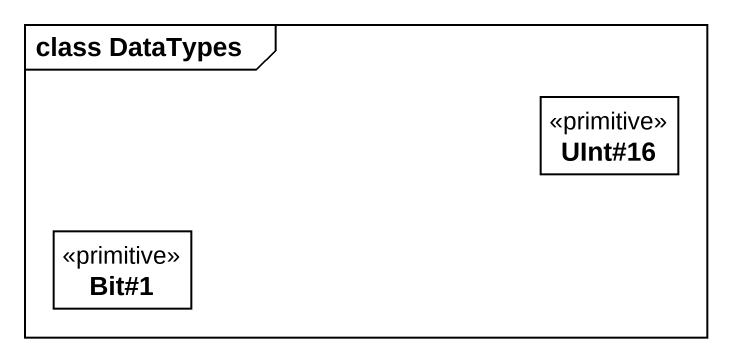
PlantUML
@startuml
mainframe class DataTypes
hide circle
hide empty members
class "UInt#16" as UInt_16 <<primitive>>
class "Bit#1" as Bit_1 <<primitive>>
@enduml
